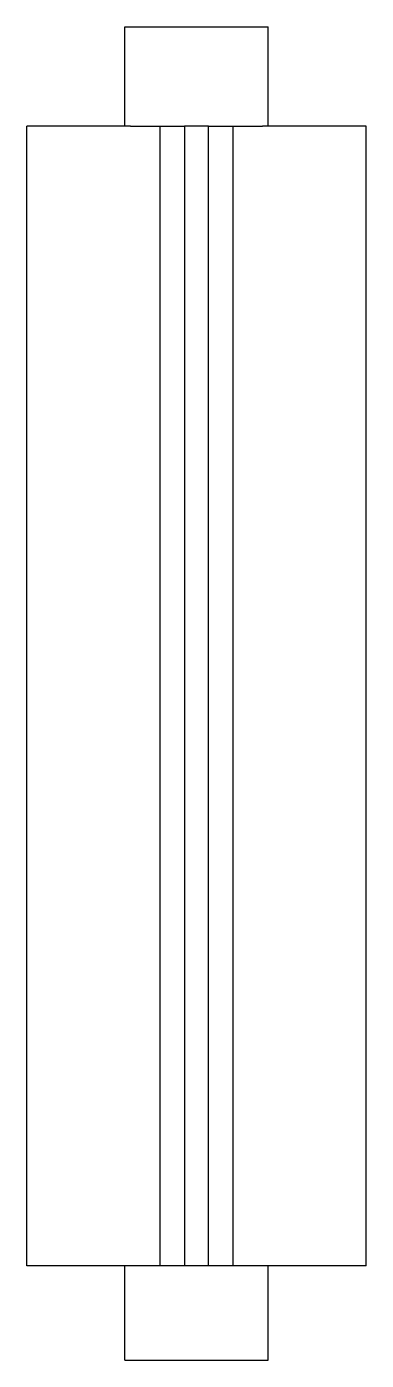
# Model space of a CAD drawing. Header units: metres. Extents: x 0 to 14, y -55 to 0.
import ezdxf

# ---------------------------------------------------------------- set-up
doc = ezdxf.new("R2010")
doc.units = ezdxf.units.M

msp = doc.modelspace()

# ---------------------------------------------------------------- linework, layer by layer
for points in [[(4.05, 0), (4.055, 0), (4.06, 0), (4.066, 0), (4.075, 0), (4.091, 0), (4.106, 0), (4.122, 0), (4.146, 0), (4.172, 0), (4.197, 0), (4.226, 0), (4.261, 0), (4.297, 0), (4.332, 0), (4.374, 0), (4.419, 0), (4.464, 0), (4.51, 0), (4.563, 0), (4.617, 0), (4.671, 0), (4.729, 0), (4.791, 0), (4.852, 0), (4.914, 0), (4.983, 0), (5.052, 0), (5.121, 0), (5.193, 0), (5.269, 0), (5.344, 0), (5.42, 0), (5.5, 0), (5.581, 0), (5.662, 0), (5.744, 0), (5.83, 0), (5.916, 0), (6.001, 0), (6.089, 0), (6.178, 0), (6.267, 0), (6.357, 0), (6.448, 0), (6.539, 0), (6.631, 0), (6.723, 0), (6.815, 0), (6.908, 0), (7, 0)], [(4.05, -4.1), (4.05, -4.018), (4.05, -3.936), (4.05, -3.854), (4.05, -3.772), (4.05, -3.69), (4.05, -3.608), (4.05, -3.526), (4.05, -3.444), (4.05, -3.362), (4.05, -3.28), (4.05, -3.198), (4.05, -3.116), (4.05, -3.034), (4.05, -2.952), (4.05, -2.87), (4.05, -2.788), (4.05, -2.706), (4.05, -2.624), (4.05, -2.542), (4.05, -2.46), (4.05, -2.378), (4.05, -2.296), (4.05, -2.214), (4.05, -2.132), (4.05, -2.05), (4.05, -1.968), (4.05, -1.886), (4.05, -1.804), (4.05, -1.722), (4.05, -1.64), (4.05, -1.558), (4.05, -1.476), (4.05, -1.394), (4.05, -1.312), (4.05, -1.23), (4.05, -1.148), (4.05, -1.066), (4.05, -0.984), (4.05, -0.902), (4.05, -0.82), (4.05, -0.738), (4.05, -0.656), (4.05, -0.574), (4.05, -0.492), (4.05, -0.41), (4.05, -0.328), (4.05, -0.246), (4.05, -0.164), (4.05, -0.082), (4.05, 0)], [(7, 0), (7.092, 0), (7.185, 0), (7.277, 0), (7.369, 0), (7.461, 0), (7.552, 0), (7.643, 0), (7.733, 0), (7.822, 0), (7.911, 0), (7.999, 0), (8.084, 0), (8.17, 0), (8.256, 0), (8.338, 0), (8.419, 0), (8.5, 0), (8.58, 0), (8.656, 0), (8.731, 0), (8.807, 0), (8.879, 0), (8.948, 0), (9.017, 0), (9.086, 0), (9.148, 0), (9.209, 0), (9.271, 0), (9.329, 0), (9.383, 0), (9.437, 0), (9.49, 0), (9.536, 0), (9.581, 0), (9.626, 0), (9.668, 0), (9.703, 0), (9.739, 0), (9.774, 0), (9.803, 0), (9.828, 0), (9.854, 0), (9.878, 0), (9.894, 0), (9.909, 0), (9.925, 0), (9.934, 0), (9.94, 0), (9.945, 0), (9.95, 0)], [(9.95, -4.1), (9.95, -4.018), (9.95, -3.936), (9.95, -3.854), (9.95, -3.772), (9.95, -3.69), (9.95, -3.608), (9.95, -3.526), (9.95, -3.444), (9.95, -3.362), (9.95, -3.28), (9.95, -3.198), (9.95, -3.116), (9.95, -3.034), (9.95, -2.952), (9.95, -2.87), (9.95, -2.788), (9.95, -2.706), (9.95, -2.624), (9.95, -2.542), (9.95, -2.46), (9.95, -2.378), (9.95, -2.296), (9.95, -2.214), (9.95, -2.132), (9.95, -2.05), (9.95, -1.968), (9.95, -1.886), (9.95, -1.804), (9.95, -1.722), (9.95, -1.64), (9.95, -1.558), (9.95, -1.476), (9.95, -1.394), (9.95, -1.312), (9.95, -1.23), (9.95, -1.148), (9.95, -1.066), (9.95, -0.984), (9.95, -0.902), (9.95, -0.82), (9.95, -0.738), (9.95, -0.656), (9.95, -0.574), (9.95, -0.492), (9.95, -0.41), (9.95, -0.328), (9.95, -0.246), (9.95, -0.164), (9.95, -0.082), (9.95, 0)], [(0, -51.1), (0, -50.16), (0, -49.22), (0, -48.28), (0, -47.34), (0, -46.4), (0, -45.46), (0, -44.52), (0, -43.58), (0, -42.64), (0, -41.7), (0, -40.76), (0, -39.82), (0, -38.88), (0, -37.94), (0, -37), (0, -36.06), (0, -35.12), (0, -34.18), (0, -33.24), (0, -32.3), (0, -31.36), (0, -30.42), (0, -29.48), (0, -28.54), (0, -27.6), (0, -26.66), (0, -25.72), (0, -24.78), (0, -23.84), (0, -22.9), (0, -21.96), (0, -21.02), (0, -20.08), (0, -19.14), (0, -18.2), (0, -17.26), (0, -16.32), (0, -15.38), (0, -14.44), (0, -13.5), (0, -12.56), (0, -11.62), (0, -10.68), (0, -9.74), (0, -8.8), (0, -7.86), (0, -6.92), (0, -5.98), (0, -5.04), (0, -4.1)], [(4.278, -4.1), (4.13, -4.1), (3.981, -4.1), (3.833, -4.1), (3.688, -4.1), (3.546, -4.1), (3.404, -4.1), (3.262, -4.1), (3.126, -4.1), (2.992, -4.1), (2.857, -4.1), (2.725, -4.1), (2.599, -4.1), (2.473, -4.1), (2.347, -4.1), (2.227, -4.1), (2.11, -4.1), (1.993, -4.1), (1.877, -4.1), (1.77, -4.1), (1.663, -4.1), (1.556, -4.1), (1.455, -4.1), (1.359, -4.1), (1.263, -4.1), (1.167, -4.1), (1.082, -4.1), (0.997, -4.1), (0.912, -4.1), (0.832, -4.1), (0.76, -4.1), (0.687, -4.1), (0.614, -4.1), (0.552, -4.1), (0.492, -4.1), (0.431, -4.1), (0.375, -4.1), (0.328, -4.1), (0.28, -4.1), (0.233, -4.1), (0.195, -4.1), (0.161, -4.1), (0.127, -4.1), (0.095, -4.1), (0.074, -4.1), (0.054, -4.1), (0.033, -4.1), (0.021, -4.1), (0.014, -4.1), (0.007, -4.1), (0, -4.1)], [(4.278, -4.1), (4.32, -4.1), (4.362, -4.1), (4.405, -4.1), (4.446, -4.1), (4.487, -4.1), (4.527, -4.1), (4.568, -4.1), (4.607, -4.1), (4.645, -4.1), (4.684, -4.1), (4.721, -4.1), (4.757, -4.1), (4.793, -4.1), (4.83, -4.1), (4.864, -4.1), (4.897, -4.1), (4.931, -4.1), (4.964, -4.1), (4.994, -4.1), (5.025, -4.1), (5.055, -4.1), (5.084, -4.1), (5.112, -4.1), (5.139, -4.1), (5.167, -4.1), (5.191, -4.1), (5.215, -4.1), (5.239, -4.1), (5.262, -4.1), (5.283, -4.1), (5.304, -4.1), (5.325, -4.1), (5.342, -4.1), (5.36, -4.1), (5.377, -4.1), (5.393, -4.1), (5.406, -4.1), (5.42, -4.1), (5.433, -4.1), (5.444, -4.1), (5.454, -4.1), (5.464, -4.1), (5.473, -4.1), (5.479, -4.1), (5.485, -4.1), (5.49, -4.1), (5.494, -4.1), (5.496, -4.1), (5.498, -4.1), (5.5, -4.1)], [(5.5, -51.1), (5.5, -50.16), (5.5, -49.22), (5.5, -48.28), (5.5, -47.34), (5.5, -46.4), (5.5, -45.46), (5.5, -44.52), (5.5, -43.58), (5.5, -42.64), (5.5, -41.7), (5.5, -40.76), (5.5, -39.82), (5.5, -38.88), (5.5, -37.94), (5.5, -37), (5.5, -36.06), (5.5, -35.12), (5.5, -34.18), (5.5, -33.24), (5.5, -32.3), (5.5, -31.36), (5.5, -30.42), (5.5, -29.48), (5.5, -28.54), (5.5, -27.6), (5.5, -26.66), (5.5, -25.72), (5.5, -24.78), (5.5, -23.84), (5.5, -22.9), (5.5, -21.96), (5.5, -21.02), (5.5, -20.08), (5.5, -19.14), (5.5, -18.2), (5.5, -17.26), (5.5, -16.32), (5.5, -15.38), (5.5, -14.44), (5.5, -13.5), (5.5, -12.56), (5.5, -11.62), (5.5, -10.68), (5.5, -9.74), (5.5, -8.8), (5.5, -7.86), (5.5, -6.92), (5.5, -5.98), (5.5, -5.04), (5.5, -4.1)], [(5.5, -4.1), (5.52, -4.1), (5.54, -4.1), (5.56, -4.1), (5.58, -4.1), (5.6, -4.1), (5.62, -4.1), (5.64, -4.1), (5.66, -4.1), (5.68, -4.1), (5.7, -4.1), (5.72, -4.1), (5.74, -4.1), (5.76, -4.1), (5.78, -4.1), (5.8, -4.1), (5.82, -4.1), (5.84, -4.1), (5.86, -4.1), (5.88, -4.1), (5.9, -4.1), (5.92, -4.1), (5.94, -4.1), (5.96, -4.1), (5.98, -4.1), (6, -4.1), (6.02, -4.1), (6.04, -4.1), (6.06, -4.1), (6.08, -4.1), (6.1, -4.1), (6.12, -4.1), (6.14, -4.1), (6.16, -4.1), (6.18, -4.1), (6.2, -4.1), (6.22, -4.1), (6.24, -4.1), (6.26, -4.1), (6.28, -4.1), (6.3, -4.1), (6.32, -4.1), (6.34, -4.1), (6.36, -4.1), (6.38, -4.1), (6.4, -4.1), (6.42, -4.1), (6.44, -4.1), (6.46, -4.1), (6.48, -4.1), (6.5, -4.1)], [(7.5, -4.1), (7.48, -4.1), (7.46, -4.1), (7.44, -4.1), (7.42, -4.1), (7.4, -4.1), (7.38, -4.1), (7.36, -4.1), (7.34, -4.1), (7.32, -4.1), (7.3, -4.1), (7.28, -4.1), (7.26, -4.1), (7.24, -4.1), (7.22, -4.1), (7.2, -4.1), (7.18, -4.1), (7.16, -4.1), (7.14, -4.1), (7.12, -4.1), (7.1, -4.1), (7.08, -4.1), (7.06, -4.1), (7.04, -4.1), (7.02, -4.1), (7, -4.1), (6.98, -4.1), (6.96, -4.1), (6.94, -4.1), (6.92, -4.1), (6.9, -4.1), (6.88, -4.1), (6.86, -4.1), (6.84, -4.1), (6.82, -4.1), (6.8, -4.1), (6.78, -4.1), (6.76, -4.1), (6.74, -4.1), (6.72, -4.1), (6.7, -4.1), (6.68, -4.1), (6.66, -4.1), (6.64, -4.1), (6.62, -4.1), (6.6, -4.1), (6.58, -4.1), (6.56, -4.1), (6.54, -4.1), (6.52, -4.1), (6.5, -4.1)], [(6.5, -4.1), (6.5, -5.04), (6.5, -5.98), (6.5, -6.92), (6.5, -7.86), (6.5, -8.8), (6.5, -9.74), (6.5, -10.68), (6.5, -11.62), (6.5, -12.56), (6.5, -13.5), (6.5, -14.44), (6.5, -15.38), (6.5, -16.32), (6.5, -17.26), (6.5, -18.2), (6.5, -19.14), (6.5, -20.08), (6.5, -21.02), (6.5, -21.96), (6.5, -22.9), (6.5, -23.84), (6.5, -24.78), (6.5, -25.72), (6.5, -26.66), (6.5, -27.6), (6.5, -28.54), (6.5, -29.48), (6.5, -30.42), (6.5, -31.36), (6.5, -32.3), (6.5, -33.24), (6.5, -34.18), (6.5, -35.12), (6.5, -36.06), (6.5, -37), (6.5, -37.94), (6.5, -38.88), (6.5, -39.82), (6.5, -40.76), (6.5, -41.7), (6.5, -42.64), (6.5, -43.58), (6.5, -44.52), (6.5, -45.46), (6.5, -46.4), (6.5, -47.34), (6.5, -48.28), (6.5, -49.22), (6.5, -50.16), (6.5, -51.1)], [(7.5, -51.1), (7.5, -50.16), (7.5, -49.22), (7.5, -48.28), (7.5, -47.34), (7.5, -46.4), (7.5, -45.46), (7.5, -44.52), (7.5, -43.58), (7.5, -42.64), (7.5, -41.7), (7.5, -40.76), (7.5, -39.82), (7.5, -38.88), (7.5, -37.94), (7.5, -37), (7.5, -36.06), (7.5, -35.12), (7.5, -34.18), (7.5, -33.24), (7.5, -32.3), (7.5, -31.36), (7.5, -30.42), (7.5, -29.48), (7.5, -28.54), (7.5, -27.6), (7.5, -26.66), (7.5, -25.72), (7.5, -24.78), (7.5, -23.84), (7.5, -22.9), (7.5, -21.96), (7.5, -21.02), (7.5, -20.08), (7.5, -19.14), (7.5, -18.2), (7.5, -17.26), (7.5, -16.32), (7.5, -15.38), (7.5, -14.44), (7.5, -13.5), (7.5, -12.56), (7.5, -11.62), (7.5, -10.68), (7.5, -9.74), (7.5, -8.8), (7.5, -7.86), (7.5, -6.92), (7.5, -5.98), (7.5, -5.04), (7.5, -4.1)], [(7.5, -4.1), (7.52, -4.1), (7.54, -4.1), (7.56, -4.1), (7.58, -4.1), (7.6, -4.1), (7.62, -4.1), (7.64, -4.1), (7.66, -4.1), (7.68, -4.1), (7.7, -4.1), (7.72, -4.1), (7.74, -4.1), (7.76, -4.1), (7.78, -4.1), (7.8, -4.1), (7.82, -4.1), (7.84, -4.1), (7.86, -4.1), (7.88, -4.1), (7.9, -4.1), (7.92, -4.1), (7.94, -4.1), (7.96, -4.1), (7.98, -4.1), (8, -4.1), (8.02, -4.1), (8.04, -4.1), (8.06, -4.1), (8.08, -4.1), (8.1, -4.1), (8.12, -4.1), (8.14, -4.1), (8.16, -4.1), (8.18, -4.1), (8.2, -4.1), (8.22, -4.1), (8.24, -4.1), (8.26, -4.1), (8.28, -4.1), (8.3, -4.1), (8.32, -4.1), (8.34, -4.1), (8.36, -4.1), (8.38, -4.1), (8.4, -4.1), (8.42, -4.1), (8.44, -4.1), (8.46, -4.1), (8.48, -4.1), (8.5, -4.1)], [(8.5, -4.1), (8.5, -5.04), (8.5, -5.98), (8.5, -6.92), (8.5, -7.86), (8.5, -8.8), (8.5, -9.74), (8.5, -10.68), (8.5, -11.62), (8.5, -12.56), (8.5, -13.5), (8.5, -14.44), (8.5, -15.38), (8.5, -16.32), (8.5, -17.26), (8.5, -18.2), (8.5, -19.14), (8.5, -20.08), (8.5, -21.02), (8.5, -21.96), (8.5, -22.9), (8.5, -23.84), (8.5, -24.78), (8.5, -25.72), (8.5, -26.66), (8.5, -27.6), (8.5, -28.54), (8.5, -29.48), (8.5, -30.42), (8.5, -31.36), (8.5, -32.3), (8.5, -33.24), (8.5, -34.18), (8.5, -35.12), (8.5, -36.06), (8.5, -37), (8.5, -37.94), (8.5, -38.88), (8.5, -39.82), (8.5, -40.76), (8.5, -41.7), (8.5, -42.64), (8.5, -43.58), (8.5, -44.52), (8.5, -45.46), (8.5, -46.4), (8.5, -47.34), (8.5, -48.28), (8.5, -49.22), (8.5, -50.16), (8.5, -51.1)], [(8.5, -4.1), (8.502, -4.1), (8.504, -4.1), (8.506, -4.1), (8.51, -4.1), (8.515, -4.1), (8.521, -4.1), (8.527, -4.1), (8.536, -4.1), (8.546, -4.1), (8.556, -4.1), (8.567, -4.1), (8.58, -4.1), (8.594, -4.1), (8.607, -4.1), (8.623, -4.1), (8.64, -4.1), (8.658, -4.1), (8.675, -4.1), (8.696, -4.1), (8.717, -4.1), (8.738, -4.1), (8.761, -4.1), (8.785, -4.1), (8.809, -4.1), (8.833, -4.1), (8.861, -4.1), (8.888, -4.1), (8.916, -4.1), (8.945, -4.1), (8.975, -4.1), (9.006, -4.1), (9.036, -4.1), (9.069, -4.1), (9.103, -4.1), (9.136, -4.1), (9.17, -4.1), (9.207, -4.1), (9.243, -4.1), (9.279, -4.1), (9.316, -4.1), (9.355, -4.1), (9.393, -4.1), (9.432, -4.1), (9.473, -4.1), (9.513, -4.1), (9.554, -4.1), (9.595, -4.1), (9.638, -4.1), (9.68, -4.1), (9.722, -4.1)], [(14, -4.1), (13.993, -4.1), (13.986, -4.1), (13.979, -4.1), (13.967, -4.1), (13.946, -4.1), (13.926, -4.1), (13.905, -4.1), (13.873, -4.1), (13.839, -4.1), (13.805, -4.1), (13.767, -4.1), (13.72, -4.1), (13.672, -4.1), (13.625, -4.1), (13.569, -4.1), (13.508, -4.1), (13.448, -4.1), (13.386, -4.1), (13.313, -4.1), (13.24, -4.1), (13.168, -4.1), (13.088, -4.1), (13.003, -4.1), (12.918, -4.1), (12.833, -4.1), (12.737, -4.1), (12.641, -4.1), (12.545, -4.1), (12.444, -4.1), (12.337, -4.1), (12.23, -4.1), (12.123, -4.1), (12.007, -4.1), (11.89, -4.1), (11.773, -4.1), (11.653, -4.1), (11.527, -4.1), (11.401, -4.1), (11.275, -4.1), (11.143, -4.1), (11.008, -4.1), (10.874, -4.1), (10.738, -4.1), (10.596, -4.1), (10.454, -4.1), (10.312, -4.1), (10.167, -4.1), (10.019, -4.1), (9.87, -4.1), (9.722, -4.1)], [(14, -51.1), (14, -50.16), (14, -49.22), (14, -48.28), (14, -47.34), (14, -46.4), (14, -45.46), (14, -44.52), (14, -43.58), (14, -42.64), (14, -41.7), (14, -40.76), (14, -39.82), (14, -38.88), (14, -37.94), (14, -37), (14, -36.06), (14, -35.12), (14, -34.18), (14, -33.24), (14, -32.3), (14, -31.36), (14, -30.42), (14, -29.48), (14, -28.54), (14, -27.6), (14, -26.66), (14, -25.72), (14, -24.78), (14, -23.84), (14, -22.9), (14, -21.96), (14, -21.02), (14, -20.08), (14, -19.14), (14, -18.2), (14, -17.26), (14, -16.32), (14, -15.38), (14, -14.44), (14, -13.5), (14, -12.56), (14, -11.62), (14, -10.68), (14, -9.74), (14, -8.8), (14, -7.86), (14, -6.92), (14, -5.98), (14, -5.04), (14, -4.1)], [(4.278, -51.1), (4.13, -51.1), (3.981, -51.1), (3.833, -51.1), (3.688, -51.1), (3.546, -51.1), (3.404, -51.1), (3.262, -51.1), (3.126, -51.1), (2.992, -51.1), (2.857, -51.1), (2.725, -51.1), (2.599, -51.1), (2.473, -51.1), (2.347, -51.1), (2.227, -51.1), (2.11, -51.1), (1.993, -51.1), (1.877, -51.1), (1.77, -51.1), (1.663, -51.1), (1.556, -51.1), (1.455, -51.1), (1.359, -51.1), (1.263, -51.1), (1.167, -51.1), (1.082, -51.1), (0.997, -51.1), (0.912, -51.1), (0.832, -51.1), (0.76, -51.1), (0.687, -51.1), (0.614, -51.1), (0.552, -51.1), (0.492, -51.1), (0.431, -51.1), (0.375, -51.1), (0.328, -51.1), (0.28, -51.1), (0.233, -51.1), (0.195, -51.1), (0.161, -51.1), (0.127, -51.1), (0.095, -51.1), (0.074, -51.1), (0.054, -51.1), (0.033, -51.1), (0.021, -51.1), (0.014, -51.1), (0.007, -51.1), (0, -51.1)], [(4.05, -55), (4.05, -54.922), (4.05, -54.844), (4.05, -54.766), (4.05, -54.688), (4.05, -54.61), (4.05, -54.532), (4.05, -54.454), (4.05, -54.376), (4.05, -54.298), (4.05, -54.22), (4.05, -54.142), (4.05, -54.064), (4.05, -53.986), (4.05, -53.908), (4.05, -53.83), (4.05, -53.752), (4.05, -53.674), (4.05, -53.596), (4.05, -53.518), (4.05, -53.44), (4.05, -53.362), (4.05, -53.284), (4.05, -53.206), (4.05, -53.128), (4.05, -53.05), (4.05, -52.972), (4.05, -52.894), (4.05, -52.816), (4.05, -52.738), (4.05, -52.66), (4.05, -52.582), (4.05, -52.504), (4.05, -52.426), (4.05, -52.348), (4.05, -52.27), (4.05, -52.192), (4.05, -52.114), (4.05, -52.036), (4.05, -51.958), (4.05, -51.88), (4.05, -51.802), (4.05, -51.724), (4.05, -51.646), (4.05, -51.568), (4.05, -51.49), (4.05, -51.412), (4.05, -51.334), (4.05, -51.256), (4.05, -51.178), (4.05, -51.1)], [(5.5, -51.1), (5.498, -51.1), (5.496, -51.1), (5.494, -51.1), (5.49, -51.1), (5.485, -51.1), (5.479, -51.1), (5.473, -51.1), (5.464, -51.1), (5.454, -51.1), (5.444, -51.1), (5.433, -51.1), (5.42, -51.1), (5.406, -51.1), (5.393, -51.1), (5.377, -51.1), (5.36, -51.1), (5.342, -51.1), (5.325, -51.1), (5.304, -51.1), (5.283, -51.1), (5.262, -51.1), (5.239, -51.1), (5.215, -51.1), (5.191, -51.1), (5.167, -51.1), (5.139, -51.1), (5.112, -51.1), (5.084, -51.1), (5.055, -51.1), (5.025, -51.1), (4.994, -51.1), (4.964, -51.1), (4.931, -51.1), (4.897, -51.1), (4.864, -51.1), (4.83, -51.1), (4.793, -51.1), (4.757, -51.1), (4.721, -51.1), (4.684, -51.1), (4.645, -51.1), (4.607, -51.1), (4.568, -51.1), (4.527, -51.1), (4.487, -51.1), (4.446, -51.1), (4.405, -51.1), (4.362, -51.1), (4.32, -51.1), (4.278, -51.1)], [(6.5, -51.1), (6.48, -51.1), (6.46, -51.1), (6.44, -51.1), (6.42, -51.1), (6.4, -51.1), (6.38, -51.1), (6.36, -51.1), (6.34, -51.1), (6.32, -51.1), (6.3, -51.1), (6.28, -51.1), (6.26, -51.1), (6.24, -51.1), (6.22, -51.1), (6.2, -51.1), (6.18, -51.1), (6.16, -51.1), (6.14, -51.1), (6.12, -51.1), (6.1, -51.1), (6.08, -51.1), (6.06, -51.1), (6.04, -51.1), (6.02, -51.1), (6, -51.1), (5.98, -51.1), (5.96, -51.1), (5.94, -51.1), (5.92, -51.1), (5.9, -51.1), (5.88, -51.1), (5.86, -51.1), (5.84, -51.1), (5.82, -51.1), (5.8, -51.1), (5.78, -51.1), (5.76, -51.1), (5.74, -51.1), (5.72, -51.1), (5.7, -51.1), (5.68, -51.1), (5.66, -51.1), (5.64, -51.1), (5.62, -51.1), (5.6, -51.1), (5.58, -51.1), (5.56, -51.1), (5.54, -51.1), (5.52, -51.1), (5.5, -51.1)], [(7.5, -51.1), (7.48, -51.1), (7.46, -51.1), (7.44, -51.1), (7.42, -51.1), (7.4, -51.1), (7.38, -51.1), (7.36, -51.1), (7.34, -51.1), (7.32, -51.1), (7.3, -51.1), (7.28, -51.1), (7.26, -51.1), (7.24, -51.1), (7.22, -51.1), (7.2, -51.1), (7.18, -51.1), (7.16, -51.1), (7.14, -51.1), (7.12, -51.1), (7.1, -51.1), (7.08, -51.1), (7.06, -51.1), (7.04, -51.1), (7.02, -51.1), (7, -51.1), (6.98, -51.1), (6.96, -51.1), (6.94, -51.1), (6.92, -51.1), (6.9, -51.1), (6.88, -51.1), (6.86, -51.1), (6.84, -51.1), (6.82, -51.1), (6.8, -51.1), (6.78, -51.1), (6.76, -51.1), (6.74, -51.1), (6.72, -51.1), (6.7, -51.1), (6.68, -51.1), (6.66, -51.1), (6.64, -51.1), (6.62, -51.1), (6.6, -51.1), (6.58, -51.1), (6.56, -51.1), (6.54, -51.1), (6.52, -51.1), (6.5, -51.1)], [(8.5, -51.1), (8.48, -51.1), (8.46, -51.1), (8.44, -51.1), (8.42, -51.1), (8.4, -51.1), (8.38, -51.1), (8.36, -51.1), (8.34, -51.1), (8.32, -51.1), (8.3, -51.1), (8.28, -51.1), (8.26, -51.1), (8.24, -51.1), (8.22, -51.1), (8.2, -51.1), (8.18, -51.1), (8.16, -51.1), (8.14, -51.1), (8.12, -51.1), (8.1, -51.1), (8.08, -51.1), (8.06, -51.1), (8.04, -51.1), (8.02, -51.1), (8, -51.1), (7.98, -51.1), (7.96, -51.1), (7.94, -51.1), (7.92, -51.1), (7.9, -51.1), (7.88, -51.1), (7.86, -51.1), (7.84, -51.1), (7.82, -51.1), (7.8, -51.1), (7.78, -51.1), (7.76, -51.1), (7.74, -51.1), (7.72, -51.1), (7.7, -51.1), (7.68, -51.1), (7.66, -51.1), (7.64, -51.1), (7.62, -51.1), (7.6, -51.1), (7.58, -51.1), (7.56, -51.1), (7.54, -51.1), (7.52, -51.1), (7.5, -51.1)], [(9.722, -51.1), (9.68, -51.1), (9.638, -51.1), (9.595, -51.1), (9.554, -51.1), (9.513, -51.1), (9.473, -51.1), (9.432, -51.1), (9.393, -51.1), (9.355, -51.1), (9.316, -51.1), (9.279, -51.1), (9.243, -51.1), (9.207, -51.1), (9.17, -51.1), (9.136, -51.1), (9.103, -51.1), (9.069, -51.1), (9.036, -51.1), (9.006, -51.1), (8.975, -51.1), (8.945, -51.1), (8.916, -51.1), (8.888, -51.1), (8.861, -51.1), (8.833, -51.1), (8.809, -51.1), (8.785, -51.1), (8.761, -51.1), (8.738, -51.1), (8.717, -51.1), (8.696, -51.1), (8.675, -51.1), (8.658, -51.1), (8.64, -51.1), (8.623, -51.1), (8.607, -51.1), (8.594, -51.1), (8.58, -51.1), (8.567, -51.1), (8.556, -51.1), (8.546, -51.1), (8.536, -51.1), (8.527, -51.1), (8.521, -51.1), (8.515, -51.1), (8.51, -51.1), (8.506, -51.1), (8.504, -51.1), (8.502, -51.1), (8.5, -51.1)], [(14, -51.1), (13.993, -51.1), (13.986, -51.1), (13.979, -51.1), (13.967, -51.1), (13.946, -51.1), (13.926, -51.1), (13.905, -51.1), (13.873, -51.1), (13.839, -51.1), (13.805, -51.1), (13.767, -51.1), (13.72, -51.1), (13.672, -51.1), (13.625, -51.1), (13.569, -51.1), (13.508, -51.1), (13.448, -51.1), (13.386, -51.1), (13.313, -51.1), (13.24, -51.1), (13.168, -51.1), (13.088, -51.1), (13.003, -51.1), (12.918, -51.1), (12.833, -51.1), (12.737, -51.1), (12.641, -51.1), (12.545, -51.1), (12.444, -51.1), (12.337, -51.1), (12.23, -51.1), (12.123, -51.1), (12.007, -51.1), (11.89, -51.1), (11.773, -51.1), (11.653, -51.1), (11.527, -51.1), (11.401, -51.1), (11.275, -51.1), (11.143, -51.1), (11.008, -51.1), (10.874, -51.1), (10.738, -51.1), (10.596, -51.1), (10.454, -51.1), (10.312, -51.1), (10.167, -51.1), (10.019, -51.1), (9.87, -51.1), (9.722, -51.1)], [(9.95, -55), (9.95, -54.922), (9.95, -54.844), (9.95, -54.766), (9.95, -54.688), (9.95, -54.61), (9.95, -54.532), (9.95, -54.454), (9.95, -54.376), (9.95, -54.298), (9.95, -54.22), (9.95, -54.142), (9.95, -54.064), (9.95, -53.986), (9.95, -53.908), (9.95, -53.83), (9.95, -53.752), (9.95, -53.674), (9.95, -53.596), (9.95, -53.518), (9.95, -53.44), (9.95, -53.362), (9.95, -53.284), (9.95, -53.206), (9.95, -53.128), (9.95, -53.05), (9.95, -52.972), (9.95, -52.894), (9.95, -52.816), (9.95, -52.738), (9.95, -52.66), (9.95, -52.582), (9.95, -52.504), (9.95, -52.426), (9.95, -52.348), (9.95, -52.27), (9.95, -52.192), (9.95, -52.114), (9.95, -52.036), (9.95, -51.958), (9.95, -51.88), (9.95, -51.802), (9.95, -51.724), (9.95, -51.646), (9.95, -51.568), (9.95, -51.49), (9.95, -51.412), (9.95, -51.334), (9.95, -51.256), (9.95, -51.178), (9.95, -51.1)], [(4.05, -55), (4.055, -55), (4.06, -55), (4.066, -55), (4.075, -55), (4.091, -55), (4.106, -55), (4.122, -55), (4.146, -55), (4.172, -55), (4.197, -55), (4.226, -55), (4.261, -55), (4.297, -55), (4.332, -55), (4.374, -55), (4.419, -55), (4.464, -55), (4.51, -55), (4.563, -55), (4.617, -55), (4.671, -55), (4.729, -55), (4.791, -55), (4.852, -55), (4.914, -55), (4.983, -55), (5.052, -55), (5.121, -55), (5.193, -55), (5.269, -55), (5.344, -55), (5.42, -55), (5.5, -55), (5.581, -55), (5.662, -55), (5.744, -55), (5.83, -55), (5.916, -55), (6.001, -55), (6.089, -55), (6.178, -55), (6.267, -55), (6.357, -55), (6.448, -55), (6.539, -55), (6.631, -55), (6.723, -55), (6.815, -55), (6.908, -55), (7, -55)], [(7, -55), (7.092, -55), (7.185, -55), (7.277, -55), (7.369, -55), (7.461, -55), (7.552, -55), (7.643, -55), (7.733, -55), (7.822, -55), (7.911, -55), (7.999, -55), (8.084, -55), (8.17, -55), (8.256, -55), (8.338, -55), (8.419, -55), (8.5, -55), (8.58, -55), (8.656, -55), (8.731, -55), (8.807, -55), (8.879, -55), (8.948, -55), (9.017, -55), (9.086, -55), (9.148, -55), (9.209, -55), (9.271, -55), (9.329, -55), (9.383, -55), (9.437, -55), (9.49, -55), (9.536, -55), (9.581, -55), (9.626, -55), (9.668, -55), (9.703, -55), (9.739, -55), (9.774, -55), (9.803, -55), (9.828, -55), (9.854, -55), (9.878, -55), (9.894, -55), (9.909, -55), (9.925, -55), (9.934, -55), (9.94, -55), (9.945, -55), (9.95, -55)]]:
    msp.add_lwpolyline(points)

doc.saveas('drawing.dxf')
